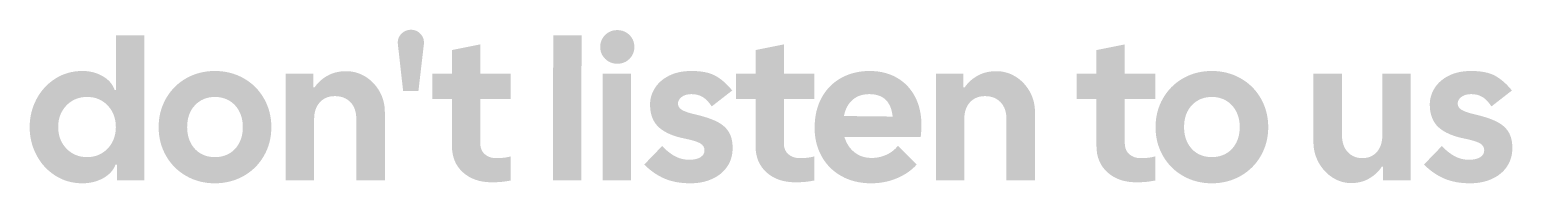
# Model space of a CAD drawing. Header units: millimetres. Extents: x 1128.8 to 1199.5, y 81 to 88.3.
import ezdxf

# ---------------------------------------------------------------- set-up
doc = ezdxf.new("R2010")
doc.units = ezdxf.units.MM

msp = doc.modelspace()

# ---------------------------------------------------------------- hatches: boundary and pattern name
at = {"true_color": 0x000000, "transparency": 33554687}
h = msp.add_hatch(color=18, dxfattribs=at)
edge = h.paths.add_edge_path(flags=0)
edge.add_spline(control_points=[(1146.393, 87.61), (1146.368, 87.808), (1146.419, 87.975), (1146.547, 88.112), (1146.674, 88.249), (1146.83, 88.318), (1147.015, 88.318), (1147.201, 88.318), (1147.355, 88.249), (1147.48, 88.112), (1147.604, 87.975), (1147.654, 87.808), (1147.628, 87.61), (1147.628, 87.61), (1147.37, 85.399), (1147.37, 85.399), (1147.37, 85.399), (1146.642, 85.399), (1146.642, 85.399), (1146.642, 85.399), (1146.393, 87.61), (1146.393, 87.61)], knot_values=[0, 0, 0, 0, 1, 1, 1, 2, 2, 2, 3, 3, 3, 4, 4, 4, 5, 5, 5, 6, 6, 6, 7, 7, 7, 7], degree=3, periodic=1)
h = msp.add_hatch(color=18, dxfattribs=at)
h.paths.add_polyline_path([(1156.146, 86.222), (1157.496, 86.222), (1157.496, 81.149), (1156.146, 81.149)], flags=0)
edge = h.paths.add_edge_path(flags=0)
edge.add_spline(control_points=[(1156.845, 86.7), (1156.612, 86.7), (1156.419, 86.779), (1156.264, 86.935), (1156.109, 87.091), (1156.031, 87.28), (1156.031, 87.5), (1156.031, 87.72), (1156.109, 87.908), (1156.264, 88.064), (1156.419, 88.221), (1156.612, 88.299), (1156.845, 88.299), (1157.076, 88.299), (1157.269, 88.221), (1157.425, 88.064), (1157.581, 87.908), (1157.658, 87.72), (1157.658, 87.5), (1157.658, 87.28), (1157.582, 87.091), (1157.429, 86.935), (1157.276, 86.779), (1157.081, 86.7), (1156.845, 86.7)], knot_values=[0, 0, 0, 0, 1, 1, 1, 2, 2, 2, 3, 3, 3, 4, 4, 4, 5, 5, 5, 6, 6, 6, 7, 7, 7, 8, 8, 8, 8], degree=3, periodic=1)
h = msp.add_hatch(color=18, dxfattribs=at)
edge = h.paths.add_edge_path(flags=0)
edge.add_spline(control_points=[(1131.367, 81.015), (1130.882, 81.015), (1130.448, 81.138), (1130.065, 81.384), (1129.682, 81.629), (1129.384, 81.956), (1129.17, 82.365), (1128.957, 82.773), (1128.85, 83.213), (1128.85, 83.686), (1128.85, 84.158), (1128.957, 84.598), (1129.17, 85.006), (1129.384, 85.415), (1129.682, 85.742), (1130.065, 85.987), (1130.448, 86.233), (1130.882, 86.356), (1131.367, 86.356), (1131.718, 86.356), (1132.037, 86.275), (1132.324, 86.112), (1132.611, 85.949), (1132.803, 85.731), (1132.898, 85.456), (1132.898, 85.456), (1132.956, 85.456), (1132.956, 85.456), (1132.956, 85.456), (1132.956, 88.05), (1132.956, 88.05), (1132.956, 88.05), (1134.315, 88.05), (1134.315, 88.05), (1134.315, 88.05), (1134.315, 81.149), (1134.315, 81.149), (1134.315, 81.149), (1133.004, 81.149), (1133.004, 81.149), (1133.004, 81.149), (1133.004, 81.896), (1133.004, 81.896), (1133.004, 81.896), (1132.937, 81.896), (1132.937, 81.896), (1132.841, 81.634), (1132.646, 81.422), (1132.353, 81.259), (1132.059, 81.097), (1131.731, 81.015), (1131.367, 81.015)], knot_values=[0, 0, 0, 0, 1, 1, 1, 2, 2, 2, 3, 3, 3, 4, 4, 4, 5, 5, 5, 6, 6, 6, 7, 7, 7, 8, 8, 8, 9, 9, 9, 10, 10, 10, 11, 11, 11, 12, 12, 12, 13, 13, 13, 14, 14, 14, 15, 15, 15, 16, 16, 16, 17, 17, 17, 17], degree=3, periodic=1)
edge = h.paths.add_edge_path(flags=0)
edge.add_spline(control_points=[(1131.587, 82.26), (1131.849, 82.26), (1132.083, 82.322), (1132.291, 82.446), (1132.498, 82.571), (1132.661, 82.741), (1132.779, 82.958), (1132.897, 83.175), (1132.956, 83.418), (1132.956, 83.686), (1132.956, 84.1), (1132.827, 84.443), (1132.568, 84.715), (1132.31, 84.986), (1131.983, 85.121), (1131.587, 85.121), (1131.191, 85.121), (1130.863, 84.986), (1130.601, 84.715), (1130.34, 84.443), (1130.209, 84.104), (1130.209, 83.695), (1130.209, 83.28), (1130.34, 82.938), (1130.601, 82.666), (1130.863, 82.395), (1131.191, 82.26), (1131.587, 82.26)], knot_values=[0, 0, 0, 0, 1, 1, 1, 2, 2, 2, 3, 3, 3, 4, 4, 4, 5, 5, 5, 6, 6, 6, 7, 7, 7, 8, 8, 8, 9, 9, 9, 9], degree=3, periodic=1)
h = msp.add_hatch(color=18, dxfattribs=at)
edge = h.paths.add_edge_path(flags=0)
edge.add_spline(control_points=[(1148.968, 85.016), (1148.968, 85.016), (1148.03, 85.016), (1148.03, 85.016), (1148.03, 85.016), (1148.03, 86.222), (1148.03, 86.222), (1148.03, 86.222), (1148.968, 86.222), (1148.968, 86.222), (1148.968, 86.222), (1148.968, 87.351), (1148.968, 87.351), (1148.968, 87.351), (1150.317, 87.619), (1150.317, 87.619), (1150.317, 87.619), (1150.317, 86.222), (1150.317, 86.222), (1150.317, 86.222), (1151.772, 86.222), (1151.772, 86.222), (1151.772, 86.222), (1151.772, 85.016), (1151.772, 85.016), (1151.772, 85.016), (1150.317, 85.016), (1150.317, 85.016), (1150.317, 85.016), (1150.317, 82.939), (1150.317, 82.939), (1150.317, 82.697), (1150.391, 82.515), (1150.538, 82.394), (1150.684, 82.272), (1150.86, 82.212), (1151.064, 82.212), (1151.358, 82.212), (1151.594, 82.24), (1151.772, 82.298), (1151.772, 82.298), (1151.772, 81.149), (1151.772, 81.149), (1151.606, 81.117), (1151.461, 81.095), (1151.337, 81.082), (1151.212, 81.07), (1151.051, 81.063), (1150.853, 81.063), (1150.298, 81.063), (1149.845, 81.22), (1149.494, 81.532), (1149.143, 81.845), (1148.968, 82.263), (1148.968, 82.786), (1148.968, 82.786), (1148.968, 85.016), (1148.968, 85.016)], knot_values=[0, 0, 0, 0, 1, 1, 1, 2, 2, 2, 3, 3, 3, 4, 4, 4, 5, 5, 5, 6, 6, 6, 7, 7, 7, 8, 8, 8, 9, 9, 9, 10, 10, 10, 11, 11, 11, 12, 12, 12, 13, 13, 13, 14, 14, 14, 15, 15, 15, 16, 16, 16, 17, 17, 17, 18, 18, 18, 19, 19, 19, 19], degree=3, periodic=1)
msp.add_hatch(color=18, dxfattribs=at).paths.add_polyline_path([(1155.132, 81.149), (1153.782, 81.149), (1153.782, 82.269), (1153.792, 88.05), (1155.141, 88.05)], flags=0)
h = msp.add_hatch(color=18, dxfattribs=at)
edge = h.paths.add_edge_path(flags=0)
edge.add_spline(control_points=[(1163.43, 85.016), (1163.43, 85.016), (1162.492, 85.016), (1162.492, 85.016), (1162.492, 85.016), (1162.492, 86.222), (1162.492, 86.222), (1162.492, 86.222), (1163.43, 86.222), (1163.43, 86.222), (1163.43, 86.222), (1163.43, 87.351), (1163.43, 87.351), (1163.43, 87.351), (1164.779, 87.619), (1164.779, 87.619), (1164.779, 87.619), (1164.779, 86.222), (1164.779, 86.222), (1164.779, 86.222), (1166.234, 86.222), (1166.234, 86.222), (1166.234, 86.222), (1166.234, 85.016), (1166.234, 85.016), (1166.234, 85.016), (1164.779, 85.016), (1164.779, 85.016), (1164.779, 85.016), (1164.779, 82.939), (1164.779, 82.939), (1164.779, 82.697), (1164.853, 82.515), (1164.999, 82.394), (1165.146, 82.272), (1165.322, 82.212), (1165.526, 82.212), (1165.819, 82.212), (1166.055, 82.24), (1166.234, 82.298), (1166.234, 82.298), (1166.234, 81.149), (1166.234, 81.149), (1166.068, 81.117), (1165.923, 81.095), (1165.799, 81.082), (1165.674, 81.07), (1165.513, 81.063), (1165.315, 81.063), (1164.76, 81.063), (1164.307, 81.22), (1163.956, 81.532), (1163.605, 81.845), (1163.43, 82.263), (1163.43, 82.786), (1163.43, 82.786), (1163.43, 85.016), (1163.43, 85.016)], knot_values=[0, 0, 0, 0, 1, 1, 1, 2, 2, 2, 3, 3, 3, 4, 4, 4, 5, 5, 5, 6, 6, 6, 7, 7, 7, 8, 8, 8, 9, 9, 9, 10, 10, 10, 11, 11, 11, 12, 12, 12, 13, 13, 13, 14, 14, 14, 15, 15, 15, 16, 16, 16, 17, 17, 17, 18, 18, 18, 19, 19, 19, 19], degree=3, periodic=1)
h = msp.add_hatch(color=18, dxfattribs=at)
edge = h.paths.add_edge_path(flags=0)
edge.add_spline(control_points=[(1179.672, 85.016), (1179.672, 85.016), (1178.734, 85.016), (1178.734, 85.016), (1178.734, 85.016), (1178.734, 86.222), (1178.734, 86.222), (1178.734, 86.222), (1179.672, 86.222), (1179.672, 86.222), (1179.672, 86.222), (1179.672, 87.351), (1179.672, 87.351), (1179.672, 87.351), (1181.021, 87.619), (1181.021, 87.619), (1181.021, 87.619), (1181.021, 86.222), (1181.021, 86.222), (1181.021, 86.222), (1182.476, 86.222), (1182.476, 86.222), (1182.476, 86.222), (1182.476, 85.016), (1182.476, 85.016), (1182.476, 85.016), (1181.021, 85.016), (1181.021, 85.016), (1181.021, 85.016), (1181.021, 82.939), (1181.021, 82.939), (1181.021, 82.697), (1181.095, 82.515), (1181.241, 82.394), (1181.388, 82.272), (1181.564, 82.212), (1181.768, 82.212), (1182.061, 82.212), (1182.297, 82.24), (1182.476, 82.298), (1182.476, 82.298), (1182.476, 81.149), (1182.476, 81.149), (1182.31, 81.117), (1182.165, 81.095), (1182.04, 81.082), (1181.916, 81.07), (1181.755, 81.063), (1181.557, 81.063), (1181.002, 81.063), (1180.549, 81.22), (1180.198, 81.532), (1179.847, 81.845), (1179.672, 82.263), (1179.672, 82.786), (1179.672, 82.786), (1179.672, 85.016), (1179.672, 85.016)], knot_values=[0, 0, 0, 0, 1, 1, 1, 2, 2, 2, 3, 3, 3, 4, 4, 4, 5, 5, 5, 6, 6, 6, 7, 7, 7, 8, 8, 8, 9, 9, 9, 10, 10, 10, 11, 11, 11, 12, 12, 12, 13, 13, 13, 14, 14, 14, 15, 15, 15, 16, 16, 16, 17, 17, 17, 18, 18, 18, 19, 19, 19, 19], degree=3, periodic=1)
h = msp.add_hatch(color=18, dxfattribs=at)
edge = h.paths.add_edge_path(flags=0)
edge.add_spline(control_points=[(1137.674, 81.015), (1137.17, 81.015), (1136.714, 81.132), (1136.306, 81.365), (1135.897, 81.598), (1135.577, 81.918), (1135.344, 82.327), (1135.111, 82.735), (1134.994, 83.188), (1134.994, 83.686), (1134.994, 84.183), (1135.111, 84.636), (1135.344, 85.045), (1135.577, 85.453), (1135.897, 85.774), (1136.306, 86.007), (1136.714, 86.239), (1137.17, 86.356), (1137.674, 86.356), (1138.178, 86.356), (1138.636, 86.239), (1139.048, 86.007), (1139.459, 85.774), (1139.781, 85.453), (1140.014, 85.045), (1140.247, 84.636), (1140.364, 84.183), (1140.364, 83.686), (1140.364, 83.188), (1140.247, 82.735), (1140.014, 82.327), (1139.781, 81.918), (1139.459, 81.598), (1139.048, 81.365), (1138.636, 81.132), (1138.178, 81.015), (1137.674, 81.015)], knot_values=[0, 0, 0, 0, 1, 1, 1, 2, 2, 2, 3, 3, 3, 4, 4, 4, 5, 5, 5, 6, 6, 6, 7, 7, 7, 8, 8, 8, 9, 9, 9, 10, 10, 10, 11, 11, 11, 12, 12, 12, 12], degree=3, periodic=1)
edge = h.paths.add_edge_path(flags=0)
edge.add_spline(control_points=[(1137.674, 82.26), (1137.929, 82.26), (1138.158, 82.317), (1138.359, 82.432), (1138.56, 82.547), (1138.717, 82.713), (1138.832, 82.93), (1138.947, 83.146), (1139.005, 83.399), (1139.005, 83.686), (1139.005, 83.973), (1138.947, 84.225), (1138.832, 84.442), (1138.717, 84.659), (1138.56, 84.826), (1138.359, 84.944), (1138.158, 85.062), (1137.929, 85.121), (1137.674, 85.121), (1137.291, 85.121), (1136.976, 84.99), (1136.727, 84.729), (1136.478, 84.467), (1136.353, 84.12), (1136.353, 83.686), (1136.353, 83.399), (1136.411, 83.146), (1136.526, 82.93), (1136.641, 82.713), (1136.797, 82.547), (1136.995, 82.432), (1137.192, 82.317), (1137.419, 82.26), (1137.674, 82.26)], knot_values=[0, 0, 0, 0, 1, 1, 1, 2, 2, 2, 3, 3, 3, 4, 4, 4, 5, 5, 5, 6, 6, 6, 7, 7, 7, 8, 8, 8, 9, 9, 9, 10, 10, 10, 11, 11, 11, 11], degree=3, periodic=1)
h = msp.add_hatch(color=18, dxfattribs=at)
edge = h.paths.add_edge_path(flags=0)
edge.add_spline(control_points=[(1141.053, 86.222), (1141.053, 86.222), (1142.364, 86.222), (1142.364, 86.222), (1142.364, 86.222), (1142.364, 85.571), (1142.364, 85.571), (1142.364, 85.571), (1142.421, 85.571), (1142.421, 85.571), (1142.562, 85.788), (1142.761, 85.972), (1143.02, 86.121), (1143.278, 86.271), (1143.583, 86.346), (1143.934, 86.346), (1144.259, 86.346), (1144.562, 86.26), (1144.843, 86.088), (1145.124, 85.916), (1145.349, 85.681), (1145.518, 85.384), (1145.687, 85.088), (1145.771, 84.758), (1145.771, 84.394), (1145.771, 84.394), (1145.771, 81.149), (1145.771, 81.149), (1145.771, 81.149), (1144.412, 81.149), (1144.412, 81.149), (1144.412, 81.149), (1144.412, 84.068), (1144.412, 84.068), (1144.412, 84.407), (1144.32, 84.673), (1144.135, 84.868), (1143.95, 85.062), (1143.701, 85.16), (1143.388, 85.16), (1143.088, 85.16), (1142.849, 85.061), (1142.67, 84.863), (1142.492, 84.665), (1142.402, 84.4), (1142.402, 84.068), (1142.402, 84.068), (1142.402, 81.149), (1142.402, 81.149), (1142.402, 81.149), (1141.053, 81.149), (1141.053, 81.149), (1141.053, 81.149), (1141.053, 86.222), (1141.053, 86.222)], knot_values=[0, 0, 0, 0, 1, 1, 1, 2, 2, 2, 3, 3, 3, 4, 4, 4, 5, 5, 5, 6, 6, 6, 7, 7, 7, 8, 8, 8, 9, 9, 9, 10, 10, 10, 11, 11, 11, 12, 12, 12, 13, 13, 13, 14, 14, 14, 15, 15, 15, 16, 16, 16, 17, 17, 17, 18, 18, 18, 18], degree=3, periodic=1)
h = msp.add_hatch(color=18, dxfattribs=at)
edge = h.paths.add_edge_path(flags=0)
edge.add_spline(control_points=[(1160.329, 81.015), (1159.863, 81.015), (1159.458, 81.087), (1159.113, 81.231), (1158.769, 81.374), (1158.44, 81.599), (1158.127, 81.905), (1158.127, 81.905), (1158.979, 82.786), (1158.979, 82.786), (1159.19, 82.569), (1159.397, 82.406), (1159.601, 82.298), (1159.805, 82.189), (1160.032, 82.135), (1160.281, 82.135), (1160.504, 82.135), (1160.68, 82.175), (1160.807, 82.255), (1160.935, 82.335), (1160.999, 82.445), (1160.999, 82.585), (1160.999, 82.725), (1160.933, 82.834), (1160.802, 82.91), (1160.672, 82.987), (1160.44, 83.06), (1160.109, 83.131), (1159.534, 83.239), (1159.107, 83.421), (1158.826, 83.676), (1158.545, 83.931), (1158.405, 84.292), (1158.405, 84.758), (1158.405, 85.038), (1158.483, 85.302), (1158.639, 85.547), (1158.796, 85.793), (1159.022, 85.989), (1159.319, 86.136), (1159.616, 86.283), (1159.968, 86.356), (1160.377, 86.356), (1160.855, 86.356), (1161.233, 86.281), (1161.511, 86.131), (1161.788, 85.981), (1162.058, 85.747), (1162.319, 85.428), (1162.319, 85.428), (1161.343, 84.671), (1161.343, 84.671), (1161.203, 84.882), (1161.058, 85.032), (1160.908, 85.121), (1160.758, 85.211), (1160.581, 85.255), (1160.377, 85.255), (1160.185, 85.255), (1160.03, 85.211), (1159.912, 85.121), (1159.794, 85.032), (1159.735, 84.927), (1159.735, 84.805), (1159.735, 84.684), (1159.794, 84.587), (1159.912, 84.514), (1160.03, 84.44), (1160.22, 84.372), (1160.482, 84.308), (1160.935, 84.206), (1161.294, 84.091), (1161.559, 83.963), (1161.823, 83.836), (1162.02, 83.671), (1162.147, 83.47), (1162.275, 83.269), (1162.339, 83.009), (1162.339, 82.69), (1162.339, 82.358), (1162.254, 82.067), (1162.085, 81.815), (1161.916, 81.562), (1161.678, 81.366), (1161.372, 81.226), (1161.066, 81.086), (1160.718, 81.015), (1160.329, 81.015)], knot_values=[0, 0, 0, 0, 1, 1, 1, 2, 2, 2, 3, 3, 3, 4, 4, 4, 5, 5, 5, 6, 6, 6, 7, 7, 7, 8, 8, 8, 9, 9, 9, 10, 10, 10, 11, 11, 11, 12, 12, 12, 13, 13, 13, 14, 14, 14, 15, 15, 15, 16, 16, 16, 17, 17, 17, 18, 18, 18, 19, 19, 19, 20, 20, 20, 21, 21, 21, 22, 22, 22, 23, 23, 23, 24, 24, 24, 25, 25, 25, 26, 26, 26, 27, 27, 27, 28, 28, 28, 29, 29, 29, 29], degree=3, periodic=1)
h = msp.add_hatch(color=18, dxfattribs=at)
edge = h.paths.add_edge_path(flags=0)
edge.add_spline(control_points=[(1167.665, 83.217), (1167.697, 83.109), (1167.74, 83.006), (1167.794, 82.906), (1167.903, 82.705), (1168.056, 82.54), (1168.253, 82.413), (1168.451, 82.285), (1168.691, 82.221), (1168.971, 82.221), (1169.22, 82.221), (1169.456, 82.274), (1169.68, 82.379), (1169.903, 82.484), (1170.082, 82.626), (1170.216, 82.805), (1170.216, 82.805), (1171.106, 81.905), (1171.106, 81.905), (1170.876, 81.644), (1170.57, 81.43), (1170.187, 81.264), (1169.804, 81.098), (1169.386, 81.015), (1168.933, 81.015), (1168.403, 81.015), (1167.934, 81.129), (1167.526, 81.355), (1167.118, 81.582), (1166.802, 81.896), (1166.579, 82.298), (1166.355, 82.7), (1166.244, 83.15), (1166.244, 83.647), (1166.244, 84.202), (1166.357, 84.684), (1166.583, 85.093), (1166.81, 85.501), (1167.123, 85.814), (1167.521, 86.031), (1167.92, 86.247), (1168.368, 86.356), (1168.866, 86.356), (1169.357, 86.356), (1169.79, 86.249), (1170.163, 86.035), (1170.536, 85.822), (1170.825, 85.52), (1171.029, 85.131), (1171.233, 84.742), (1171.335, 84.292), (1171.335, 83.781), (1171.335, 83.609), (1171.323, 83.421), (1171.297, 83.217), (1171.297, 83.217), (1167.665, 83.217), (1167.665, 83.217)], knot_values=[0, 0, 0, 0, 1, 1, 1, 2, 2, 2, 3, 3, 3, 4, 4, 4, 5, 5, 5, 6, 6, 6, 7, 7, 7, 8, 8, 8, 9, 9, 9, 10, 10, 10, 11, 11, 11, 12, 12, 12, 13, 13, 13, 14, 14, 14, 15, 15, 15, 16, 16, 16, 17, 17, 17, 18, 18, 18, 19, 19, 19, 19], degree=3, periodic=1)
edge = h.paths.add_edge_path(flags=0)
edge.add_spline(control_points=[(1167.642, 84.214), (1167.642, 84.214), (1169.963, 84.188), (1169.963, 84.188), (1169.932, 84.479), (1169.85, 84.712), (1169.718, 84.887), (1169.533, 85.132), (1169.242, 85.255), (1168.847, 85.255), (1168.464, 85.255), (1168.161, 85.126), (1167.938, 84.868), (1167.791, 84.697), (1167.692, 84.479), (1167.642, 84.214)], knot_values=[0, 0, 0, 0, 1, 1, 1, 2, 2, 2, 3, 3, 3, 4, 4, 4, 5, 5, 5, 5], degree=3, periodic=1)
h = msp.add_hatch(color=18, dxfattribs=at)
edge = h.paths.add_edge_path(flags=0)
edge.add_spline(control_points=[(1172.024, 86.222), (1172.024, 86.222), (1173.336, 86.222), (1173.336, 86.222), (1173.336, 86.222), (1173.336, 85.571), (1173.336, 85.571), (1173.336, 85.571), (1173.393, 85.571), (1173.393, 85.571), (1173.533, 85.788), (1173.733, 85.972), (1173.991, 86.121), (1174.25, 86.271), (1174.554, 86.346), (1174.905, 86.346), (1175.231, 86.346), (1175.534, 86.26), (1175.815, 86.088), (1176.095, 85.916), (1176.32, 85.681), (1176.489, 85.384), (1176.658, 85.088), (1176.743, 84.758), (1176.743, 84.394), (1176.743, 84.394), (1176.743, 81.149), (1176.743, 81.149), (1176.743, 81.149), (1175.384, 81.149), (1175.384, 81.149), (1175.384, 81.149), (1175.384, 84.068), (1175.384, 84.068), (1175.384, 84.407), (1175.291, 84.673), (1175.106, 84.868), (1174.921, 85.062), (1174.672, 85.16), (1174.36, 85.16), (1174.06, 85.16), (1173.821, 85.061), (1173.642, 84.863), (1173.463, 84.665), (1173.374, 84.4), (1173.374, 84.068), (1173.374, 84.068), (1173.374, 81.149), (1173.374, 81.149), (1173.374, 81.149), (1172.024, 81.149), (1172.024, 81.149), (1172.024, 81.149), (1172.024, 86.222), (1172.024, 86.222)], knot_values=[0, 0, 0, 0, 1, 1, 1, 2, 2, 2, 3, 3, 3, 4, 4, 4, 5, 5, 5, 6, 6, 6, 7, 7, 7, 8, 8, 8, 9, 9, 9, 10, 10, 10, 11, 11, 11, 12, 12, 12, 13, 13, 13, 14, 14, 14, 15, 15, 15, 16, 16, 16, 17, 17, 17, 18, 18, 18, 18], degree=3, periodic=1)
h = msp.add_hatch(color=18, dxfattribs=at)
edge = h.paths.add_edge_path(flags=0)
edge.add_spline(control_points=[(1185.165, 81.015), (1184.661, 81.015), (1184.205, 81.132), (1183.797, 81.365), (1183.388, 81.598), (1183.068, 81.918), (1182.835, 82.327), (1182.602, 82.735), (1182.486, 83.188), (1182.486, 83.686), (1182.486, 84.183), (1182.602, 84.636), (1182.835, 85.045), (1183.068, 85.453), (1183.388, 85.774), (1183.797, 86.007), (1184.205, 86.239), (1184.661, 86.356), (1185.165, 86.356), (1185.669, 86.356), (1186.127, 86.239), (1186.539, 86.007), (1186.95, 85.774), (1187.273, 85.453), (1187.505, 85.045), (1187.738, 84.636), (1187.855, 84.183), (1187.855, 83.686), (1187.855, 83.188), (1187.738, 82.735), (1187.505, 82.327), (1187.273, 81.918), (1186.95, 81.598), (1186.539, 81.365), (1186.127, 81.132), (1185.669, 81.015), (1185.165, 81.015)], knot_values=[0, 0, 0, 0, 1, 1, 1, 2, 2, 2, 3, 3, 3, 4, 4, 4, 5, 5, 5, 6, 6, 6, 7, 7, 7, 8, 8, 8, 9, 9, 9, 10, 10, 10, 11, 11, 11, 12, 12, 12, 12], degree=3, periodic=1)
edge = h.paths.add_edge_path(flags=0)
edge.add_spline(control_points=[(1185.165, 82.26), (1185.421, 82.26), (1185.649, 82.317), (1185.85, 82.432), (1186.051, 82.547), (1186.209, 82.713), (1186.323, 82.93), (1186.438, 83.146), (1186.496, 83.399), (1186.496, 83.686), (1186.496, 83.973), (1186.438, 84.225), (1186.323, 84.442), (1186.209, 84.659), (1186.051, 84.826), (1185.85, 84.944), (1185.649, 85.062), (1185.421, 85.121), (1185.165, 85.121), (1184.783, 85.121), (1184.467, 84.99), (1184.218, 84.729), (1183.969, 84.467), (1183.845, 84.12), (1183.845, 83.686), (1183.845, 83.399), (1183.902, 83.146), (1184.017, 82.93), (1184.132, 82.713), (1184.288, 82.547), (1184.486, 82.432), (1184.684, 82.317), (1184.91, 82.26), (1185.165, 82.26)], knot_values=[0, 0, 0, 0, 1, 1, 1, 2, 2, 2, 3, 3, 3, 4, 4, 4, 5, 5, 5, 6, 6, 6, 7, 7, 7, 8, 8, 8, 9, 9, 9, 10, 10, 10, 11, 11, 11, 11], degree=3, periodic=1)
h = msp.add_hatch(color=18, dxfattribs=at)
edge = h.paths.add_edge_path(flags=0)
edge.add_spline(control_points=[(1191.798, 81.025), (1191.492, 81.025), (1191.201, 81.111), (1190.927, 81.283), (1190.653, 81.456), (1190.431, 81.692), (1190.262, 81.992), (1190.093, 82.291), (1190.008, 82.62), (1190.008, 82.977), (1190.008, 82.977), (1190.008, 86.222), (1190.008, 86.222), (1190.008, 86.222), (1191.367, 86.222), (1191.367, 86.222), (1191.367, 86.222), (1191.367, 83.312), (1191.367, 83.312), (1191.367, 82.974), (1191.457, 82.706), (1191.635, 82.508), (1191.814, 82.311), (1192.05, 82.212), (1192.344, 82.212), (1192.631, 82.212), (1192.86, 82.311), (1193.033, 82.508), (1193.205, 82.706), (1193.291, 82.974), (1193.291, 83.312), (1193.291, 83.312), (1193.291, 86.222), (1193.291, 86.222), (1193.291, 86.222), (1194.641, 86.222), (1194.641, 86.222), (1194.641, 86.222), (1194.641, 81.149), (1194.641, 81.149), (1194.641, 81.149), (1193.329, 81.149), (1193.329, 81.149), (1193.329, 81.149), (1193.329, 81.8), (1193.329, 81.8), (1193.329, 81.8), (1193.262, 81.8), (1193.262, 81.8), (1193.128, 81.59), (1192.935, 81.408), (1192.683, 81.255), (1192.431, 81.101), (1192.136, 81.025), (1191.798, 81.025)], knot_values=[0, 0, 0, 0, 1, 1, 1, 2, 2, 2, 3, 3, 3, 4, 4, 4, 5, 5, 5, 6, 6, 6, 7, 7, 7, 8, 8, 8, 9, 9, 9, 10, 10, 10, 11, 11, 11, 12, 12, 12, 13, 13, 13, 14, 14, 14, 15, 15, 15, 16, 16, 16, 17, 17, 17, 18, 18, 18, 18], degree=3, periodic=1)
h = msp.add_hatch(color=18, dxfattribs=at)
edge = h.paths.add_edge_path(flags=0)
edge.add_spline(control_points=[(1197.474, 81.015), (1197.008, 81.015), (1196.603, 81.087), (1196.258, 81.231), (1195.914, 81.374), (1195.585, 81.599), (1195.272, 81.905), (1195.272, 81.905), (1196.124, 82.786), (1196.124, 82.786), (1196.335, 82.569), (1196.542, 82.406), (1196.746, 82.298), (1196.95, 82.189), (1197.177, 82.135), (1197.426, 82.135), (1197.649, 82.135), (1197.825, 82.175), (1197.952, 82.255), (1198.08, 82.335), (1198.144, 82.445), (1198.144, 82.585), (1198.144, 82.725), (1198.078, 82.834), (1197.947, 82.91), (1197.817, 82.987), (1197.585, 83.06), (1197.254, 83.131), (1196.679, 83.239), (1196.252, 83.421), (1195.971, 83.676), (1195.69, 83.931), (1195.55, 84.292), (1195.55, 84.758), (1195.55, 85.038), (1195.628, 85.302), (1195.784, 85.547), (1195.941, 85.793), (1196.167, 85.989), (1196.464, 86.136), (1196.761, 86.283), (1197.113, 86.356), (1197.521, 86.356), (1198, 86.356), (1198.378, 86.281), (1198.656, 86.131), (1198.933, 85.981), (1199.203, 85.747), (1199.464, 85.428), (1199.464, 85.428), (1198.488, 84.671), (1198.488, 84.671), (1198.348, 84.882), (1198.203, 85.032), (1198.053, 85.121), (1197.903, 85.211), (1197.726, 85.255), (1197.521, 85.255), (1197.33, 85.255), (1197.175, 85.211), (1197.057, 85.121), (1196.939, 85.032), (1196.88, 84.927), (1196.88, 84.805), (1196.88, 84.684), (1196.939, 84.587), (1197.057, 84.514), (1197.175, 84.44), (1197.365, 84.372), (1197.627, 84.308), (1198.08, 84.206), (1198.439, 84.091), (1198.704, 83.963), (1198.968, 83.836), (1199.165, 83.671), (1199.292, 83.47), (1199.42, 83.269), (1199.484, 83.009), (1199.484, 82.69), (1199.484, 82.358), (1199.399, 82.067), (1199.23, 81.815), (1199.061, 81.562), (1198.823, 81.366), (1198.517, 81.226), (1198.211, 81.086), (1197.863, 81.015), (1197.474, 81.015)], knot_values=[0, 0, 0, 0, 1, 1, 1, 2, 2, 2, 3, 3, 3, 4, 4, 4, 5, 5, 5, 6, 6, 6, 7, 7, 7, 8, 8, 8, 9, 9, 9, 10, 10, 10, 11, 11, 11, 12, 12, 12, 13, 13, 13, 14, 14, 14, 15, 15, 15, 16, 16, 16, 17, 17, 17, 18, 18, 18, 19, 19, 19, 20, 20, 20, 21, 21, 21, 22, 22, 22, 23, 23, 23, 24, 24, 24, 25, 25, 25, 26, 26, 26, 27, 27, 27, 28, 28, 28, 29, 29, 29, 29], degree=3, periodic=1)

doc.saveas('drawing.dxf')
